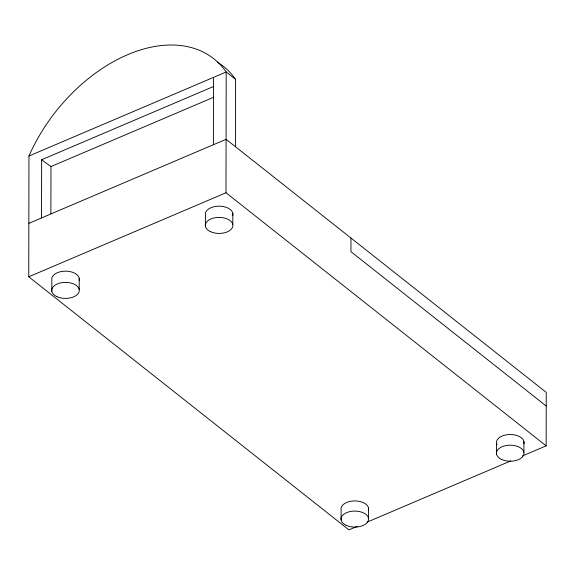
<?xml version="1.0" encoding="UTF-8"?>
<svg xmlns="http://www.w3.org/2000/svg" width="575" height="575" viewBox="0 0 575 575"><rect width="100%" height="100%" fill="white"/><g stroke="black" fill="none" stroke-linecap="round" stroke-linejoin="round"><path stroke-width="0.86" d="M357.176 526.369L348.917 529.884L28.75 276.798L28.958 156.012A139.287 91.274 -51.7 0 1 127.686 54.675A139.287 91.274 -51.7 0 1 226.198 71.976L235.534 79.357L235.419 146.697M41.537 217.947L41.637 159.749L213.49 86.523M50.887 213.756L50.974 166.563L41.637 159.749M51.807 291.259L51.829 280.032A13.786 8.007 0.1 0 1 65.809 271.163A13.786 8.007 0.1 0 1 79.156 280.384M79.213 289.52L79.228 278.3M205.397 226.284L205.419 215.064A13.786 8.007 0.1 0 1 219.398 206.188A13.786 8.007 0.1 0 1 232.753 215.417M213.39 144.728L213.505 77.388M522.222 456.047L546.157 445.848L225.989 192.762L226.198 71.976L28.958 156.012M232.803 224.545L232.825 213.325M341.097 519.965L341.119 509.809A13.786 8.007 0.1 0 1 355.098 500.933A13.786 8.007 0.1 0 1 368.446 510.162M350.966 238.043L350.944 251.67L546.228 406.036M368.503 518.226L368.518 508.07M496.527 454.07L496.541 443.382M523.926 452.331L523.947 441.643M546.157 445.848L546.25 392.409L226.083 139.315L28.843 223.352M50.974 166.563L213.742 97.218M28.75 276.798L225.989 192.762M367.073 522.15L510.672 460.97M497.016 444.748A13.786 8.007 0.1 0 1 509.321 434.52A13.786 8.007 0.1 0 1 523.875 443.735M217.487 62.179A139.287 91.274 -51.7 0 1 235.534 79.357M501.616 459.439A13.786 8.007 0.1 0 0 523.854 454.423A13.786 8.007 0.1 0 0 505.209 445.74A13.786 8.007 0.1 0 0 501.616 459.439M210.493 231.66A13.786 8.007 0.1 0 0 232.731 226.636A13.786 8.007 0.1 0 0 214.087 217.954A13.786 8.007 0.1 0 0 210.493 231.66M346.186 525.334A13.786 8.007 0.1 0 0 368.431 520.317A13.786 8.007 0.1 0 0 349.78 511.628A13.786 8.007 0.1 0 0 346.186 525.334M56.896 296.628A13.786 8.007 0.1 0 0 79.142 291.611A13.786 8.007 0.1 0 0 60.49 282.929A13.786 8.007 0.1 0 0 56.896 296.628"/></g></svg>
